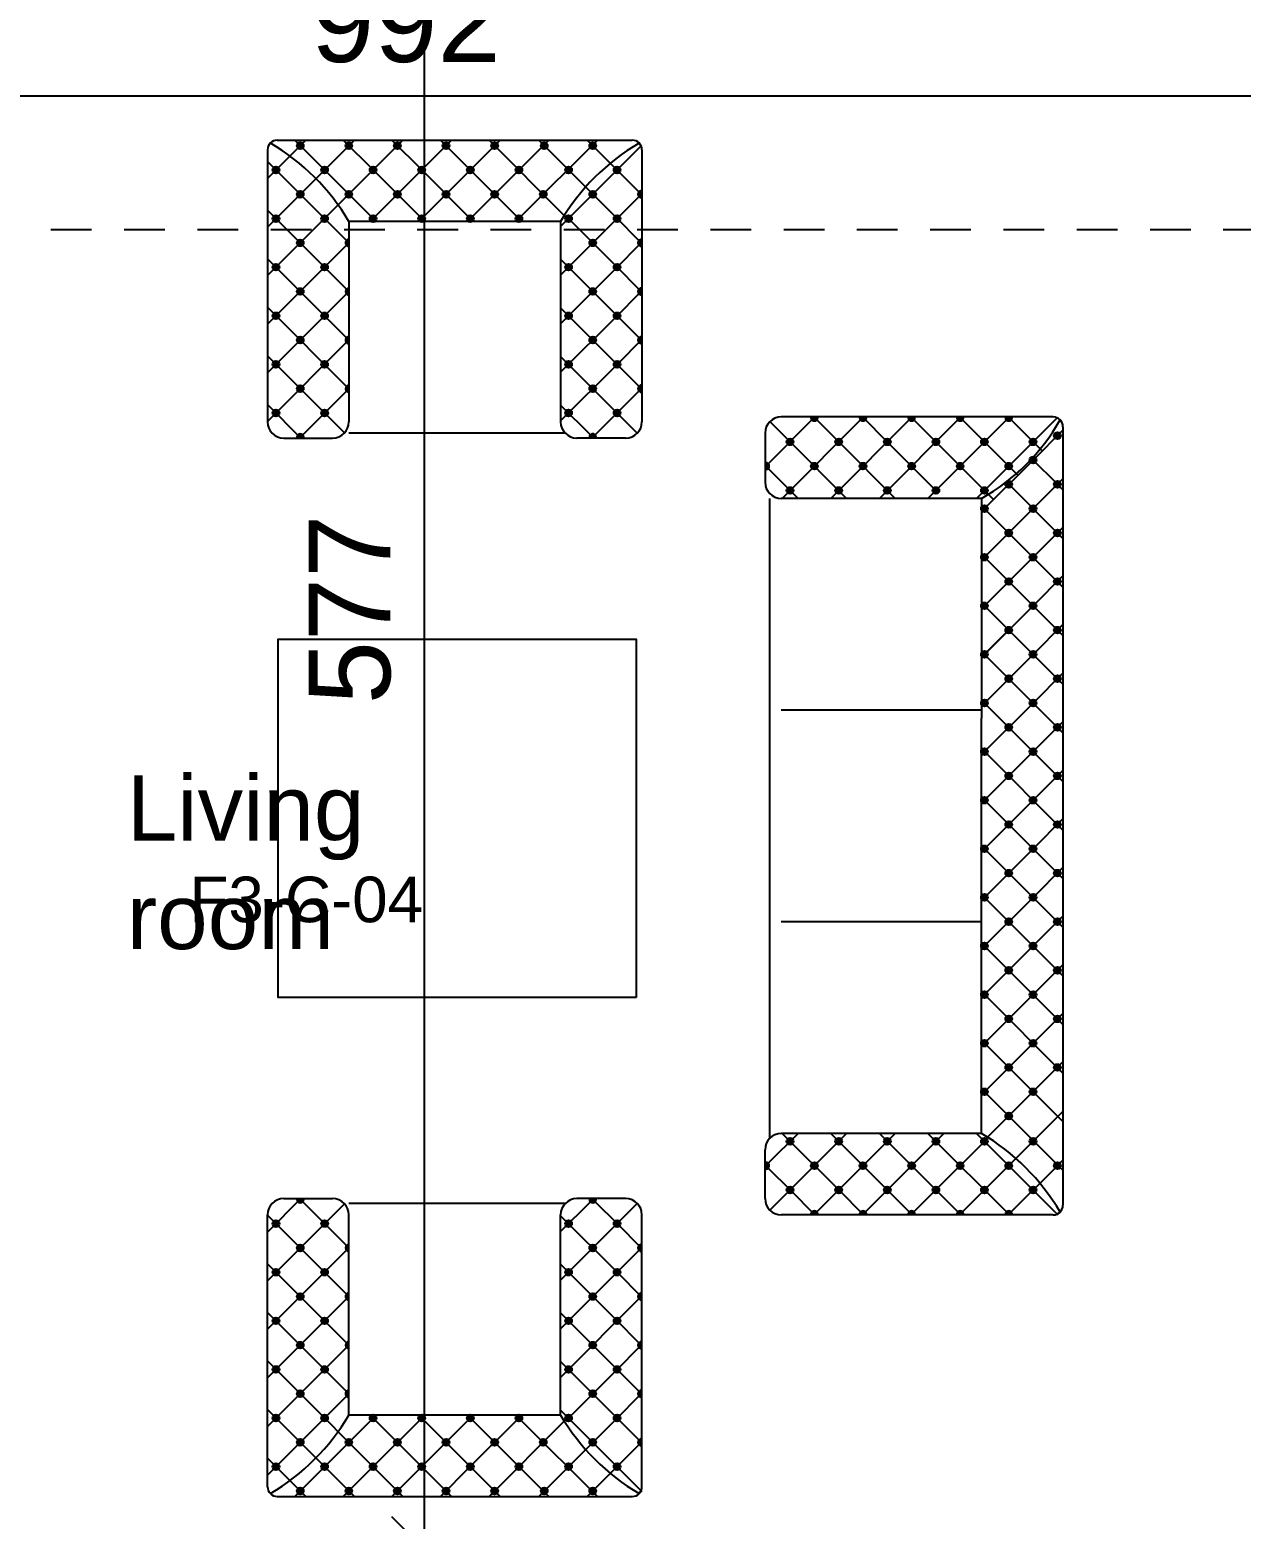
# Model space of a CAD drawing. Extents: x -1.7 to 46.3, y -159.8 to -77.2.
# Drawn here: x 4.298 to 8.018, y -132.829 to -128.256 of the extents above; entities that cross this region are included whole.
import ezdxf

# ---------------------------------------------------------------- set-up
doc = ezdxf.new("R2010")
doc.units = 0
doc.header["$MEASUREMENT"] = 0
doc.header["$PDMODE"] = 35
doc.header["$PDSIZE"] = 0.3
doc.linetypes.add('HIDDEN2', pattern=[0.1875, 0.125, -0.0625])
doc.layers.get('0').update_dxf_attribs({"linetype": 'CONTINUOUS'})
doc.layers.get('DEFPOINTS').update_dxf_attribs({"linetype": 'CONTINUOUS'})
for name, color, linetype in [('a-dim', 3, 'CONTINUOUS'), ('fp', 5, 'CONTINUOUS'), ('fur', 7, 'CONTINUOUS'), ('txt', 250, 'CONTINUOUS')]:
    doc.layers.add(name, color=color, linetype=linetype)
doc.styles.add('A100-STEXT', font='ARIAL.TTF', dxfattribs={"height": 0.25})
doc.dimstyles.new('dim-law', dxfattribs={"dimtxt": 0.25, "dimasz": 0.2, "dimexe": 0.1, "dimexo": 0.3, "dimgap": 0.1, "dimtad": 1, "dimlfac": 100, "dimdsep": 46, "dimtxsty": 'A100-STEXT', "dimblk1": 'OBLIQUE', "dimblk2": 'OBLIQUE', "dimsah": 1, "dimcen": -0.05, "dimdle": 0.1, "dimclrd": 15, "dimclre": 15, "dimclrt": 256, "dimadec": 0, "dimazin": 0, "dimtfac": 0.28, "dimtix": 1, "dimtmove": 2, "dimatfit": 3, "dimldrblk": 'OBLIQUE', "dimfxl": 0, "dimtolj": 1, "dimarcsym": 0})

# ---------------------------------------------------------------- blocks, each defined once
blk = doc.blocks.new('_OBLIQUE')
at = {"color": 0, "linetype": 'ByBlock'}
blk.add_line((-0.5, -0.5), (0.5, 0.5), dxfattribs=at)
blk = doc.blocks.new('*D284')
at = {"layer": 'a-dim', "color": 15, "lineweight": -2}
for p, q in [((5.5092, -127.0507), (5.5092, -133.0207)), ((4.6434, -127.1507), (5.6092, -127.1507)), ((4.6434, -132.9207), (5.6092, -132.9207))]:
    blk.add_line(p, q, dxfattribs=at)
at = {"layer": 'DEFPOINTS', "color": 0}
for p in [(4.3434, -127.1507), (4.3434, -132.9207), (5.5092, -132.9207)]:
    blk.add_point(p, dxfattribs=at)
at = {"layer": 'a-dim', "color": 15, "lineweight": -2, "xscale": 0.2, "yscale": 0.2, "zscale": 0.2}
for p, rotation in [((5.5092, -127.1507), 90), ((5.5092, -132.9207), 270)]:
    blk.add_blockref('_OBLIQUE', p, dxfattribs=dict(at, rotation=rotation))
at = {"layer": 'a-dim', "insert": (5.282, -130.0357), "char_height": 0.25, "attachment_point": 5, "rotation": 90, "style": 'A100-STEXT'}
blk.add_mtext('\\A1;577', dxfattribs=at)
blk = doc.blocks.new('*D285')
at = {"layer": 'a-dim', "color": 15, "lineweight": -2}
for p, q in [((0.4934, -127.4507), (0.4934, -128.5594)), ((10.4134, -127.4507), (10.4134, -128.5594)), ((10.5134, -128.4594), (0.3934, -128.4594))]:
    blk.add_line(p, q, dxfattribs=at)
at = {"layer": 'DEFPOINTS', "color": 0}
for p in [(0.4934, -127.1507), (10.4134, -127.1507), (0.4934, -128.4594)]:
    blk.add_point(p, dxfattribs=at)
at = {"layer": 'a-dim', "color": 15, "lineweight": -2, "xscale": 0.2, "yscale": 0.2, "zscale": 0.2}
for p, rotation in [((0.4934, -128.4594), 180.0000000034649), ((10.4134, -128.4594), 3.464908360228947e-09)]:
    blk.add_blockref('_OBLIQUE', p, dxfattribs=dict(at, rotation=rotation))
at = {"layer": 'a-dim', "insert": (5.4534, -128.2317), "char_height": 0.25, "attachment_point": 5, "rotation": 0, "style": 'A100-STEXT'}
blk.add_mtext('\\A1;992', dxfattribs=at)

msp = doc.modelspace()

# ---------------------------------------------------------------- hatches: boundary and pattern name
at = {"layer": 'fur'}
for points in [[(5.13936, -128.6118, 1), (5.11832, -128.6118, 1)], [(5.28858, -128.6118, 1), (5.26754, -128.6118, 1)], [(5.43779, -128.6118, 1), (5.41676, -128.6118, 1)], [(5.58701, -128.6118, 1), (5.56598, -128.6118, 1)], [(5.73623, -128.6118, 1), (5.71519, -128.6118, 1)], [(5.88858, -128.6118, 1), (5.86754, -128.6118, 1)], [(6.03779, -128.6118, 1), (6.01676, -128.6118, 1)], [(5.06475, -128.68641, 1), (5.04371, -128.68641, 1)], [(5.21397, -128.68641, 1), (5.19293, -128.68641, 1)], [(5.36318, -128.68641, 1), (5.34215, -128.68641, 1)], [(5.5124, -128.68641, 1), (5.49137, -128.68641, 1)], [(5.66162, -128.68641, 1), (5.64058, -128.68641, 1)], [(5.81084, -128.68641, 1), (5.7898, -128.68641, 1)], [(5.96318, -128.68641, 1), (5.94215, -128.68641, 1)], [(6.1124, -128.68641, 1), (6.09137, -128.68641, 1)], [(5.13936, -128.76102, 1), (5.11832, -128.76102, 1)], [(5.28858, -128.76102, 1), (5.26754, -128.76102, 1)], [(5.28858, -128.76102, 1), (5.26754, -128.76102, 1)], [(5.43779, -128.76102, 1), (5.41676, -128.76102, 1)], [(5.58701, -128.76102, 1), (5.56598, -128.76102, 1)], [(5.58701, -128.76102, 1), (5.56598, -128.76102, 1)], [(5.73623, -128.76102, 1), (5.71519, -128.76102, 1)], [(5.88545, -128.76102, 1), (5.86441, -128.76102, 1)], [(6.03779, -128.76102, 1), (6.01676, -128.76102, 1)], [(5.06475, -128.83563, 1), (5.04371, -128.83563, 1)], [(5.21397, -128.83563, 1), (5.19293, -128.83563, 1)], [(5.36318, -128.83563, 1), (5.34215, -128.83563, 1)], [(5.36318, -128.83563, 1), (5.34215, -128.83563, 1)], [(5.36318, -128.83563, 1), (5.34215, -128.83563, 1)], [(5.5124, -128.83563, 1), (5.49137, -128.83563, 1)], [(5.66162, -128.83563, 1), (5.64058, -128.83563, 1)], [(5.66162, -128.83563, 1), (5.64058, -128.83563, 1)], [(5.66162, -128.83563, 1), (5.64058, -128.83563, 1)], [(5.81084, -128.83563, 1), (5.7898, -128.83563, 1)], [(5.96318, -128.83563, 1), (5.94215, -128.83563, 1)], [(5.96318, -128.83563, 1), (5.94215, -128.83563, 1)], [(5.96318, -128.83563, 1), (5.94215, -128.83563, 1)], [(6.1124, -128.83563, 1), (6.09137, -128.83563, 1)], [(6.1124, -128.83563, 1), (6.09137, -128.83563, 1)], [(6.1124, -128.83563, 1), (6.09137, -128.83563, 1)], [(5.13936, -128.91024, 1), (5.11832, -128.91024, 1)], [(5.27828, -128.89972, 1.0216584), (5.27828, -128.92075)], [(6.03779, -128.91024, 1), (6.01676, -128.91024, 1)], [(6.03779, -128.91024, 1), (6.01676, -128.91024, 1)], [(5.06475, -128.98485, 1), (5.04371, -128.98485, 1)], [(5.21397, -128.98485, 1), (5.19293, -128.98485, 1)], [(5.96318, -128.98485, 1), (5.94215, -128.98485, 1)], [(5.96318, -128.98485, 1), (5.94215, -128.98485, 1)], [(6.1124, -128.98485, 1), (6.09137, -128.98485, 1)], [(5.13936, -129.05946, 1), (5.11832, -129.05946, 1)], [(5.27828, -129.04916, 1), (5.27828, -129.0702)], [(6.03779, -129.05946, 1), (6.01676, -129.05946, 1)], [(5.06475, -129.13407, 1), (5.04371, -129.13407, 1)], [(5.21397, -129.13407, 1), (5.19293, -129.13407, 1)], [(5.96318, -129.13407, 1), (5.94215, -129.13407, 1)], [(6.1124, -129.13407, 1), (6.09137, -129.13407, 1)], [(5.13936, -129.20867, 1), (5.11832, -129.20867, 1)], [(5.27828, -129.19816, 1.0216584), (5.27828, -129.21919)], [(6.03779, -129.20867, 1), (6.01676, -129.20867, 1)], [(5.06475, -129.28328, 1), (5.04371, -129.28328, 1)], [(5.21397, -129.28328, 1), (5.19293, -129.28328, 1)], [(5.96318, -129.28328, 1), (5.94215, -129.28328, 1)], [(6.1124, -129.28328, 1), (6.09137, -129.28328, 1)], [(5.13936, -129.35789, 1), (5.11832, -129.35789, 1)], [(5.27828, -129.3476, 1), (5.27828, -129.36864)], [(6.03779, -129.35789, 1), (6.01676, -129.35789, 1)], [(5.06475, -129.4325, 1), (5.04371, -129.4325, 1)], [(5.21419, -129.43273, 1), (5.19315, -129.43273, 1)], [(5.96318, -129.4325, 1), (5.94215, -129.4325, 1)], [(5.96318, -129.4325, 1), (5.94215, -129.4325, 1)], [(5.96318, -129.4325, 1), (5.94215, -129.4325, 1)], [(6.1124, -129.4325, 1), (6.09137, -129.4325, 1)], [(6.1124, -129.4325, 1), (6.09137, -129.4325, 1)], [(6.1124, -129.4325, 1), (6.09137, -129.4325, 1)], [(5.13937, -129.50942, 1.2226371), (5.11875, -129.50942)], [(6.6436, -129.52118, 1), (6.62257, -129.52118, 1)], [(6.6436, -129.52118, 1), (6.62257, -129.52118, 1)], [(6.6436, -129.52118, 1), (6.62257, -129.52118, 1)], [(6.79282, -129.52118, 1), (6.77178, -129.52118, 1)], [(6.94204, -129.52118, 1), (6.921, -129.52118, 1)], [(7.09126, -129.52118, 1), (7.07022, -129.52118, 1)], [(7.24048, -129.52118, 1), (7.21944, -129.52118, 1)], [(7.24048, -129.52118, 1), (7.21944, -129.52118, 1)], [(7.24048, -129.52118, 1), (7.21944, -129.52118, 1)], [(7.3897, -129.52118, 1), (7.36866, -129.52118, 1)], [(7.46431, -129.50237, 1), (7.44327, -129.50237, 1)], [(6.71821, -129.59579, 1), (6.69717, -129.59579, 1)], [(6.86743, -129.59579, 1), (6.84639, -129.59579, 1)], [(7.01665, -129.59579, 1), (6.99561, -129.59579, 1)], [(7.16587, -129.59579, 1), (7.14483, -129.59579, 1)], [(7.16587, -129.59579, 1), (7.14483, -129.59579, 1)], [(7.31509, -129.59579, 1), (7.29405, -129.59579, 1)], [(7.3897, -129.57697, 1), (7.36866, -129.57697, 1)], [(7.31509, -129.65158, 1), (7.29405, -129.65158, 1)], [(7.46431, -129.65158, 1), (7.44327, -129.65158, 1)], [(6.6436, -129.6704, 1), (6.62257, -129.6704, 1)], [(6.6436, -129.6704, 1), (6.62257, -129.6704, 1)], [(6.6436, -129.6704, 1), (6.62257, -129.6704, 1)], [(6.79282, -129.6704, 1), (6.77178, -129.6704, 1)], [(6.94204, -129.6704, 1), (6.921, -129.6704, 1)], [(7.09126, -129.6704, 1), (7.07022, -129.6704, 1)], [(7.09126, -129.6704, 1), (7.07022, -129.6704, 1)], [(7.24048, -129.6704, 1), (7.21944, -129.6704, 1)], [(7.24048, -129.6704, 1), (7.21944, -129.6704, 1)], [(7.24048, -129.6704, 1), (7.21944, -129.6704, 1)], [(7.24048, -129.72619, 1), (7.21944, -129.72619, 1)], [(7.3897, -129.72619, 1), (7.36866, -129.72619, 1)], [(7.31509, -129.8008, 1), (7.29405, -129.8008, 1)], [(7.46431, -129.8008, 1), (7.44327, -129.8008, 1)], [(7.3897, -129.87541, 1), (7.36866, -129.87541, 1)], [(7.31509, -129.95002, 1), (7.29405, -129.95002, 1)], [(7.46431, -129.95002, 1), (7.44327, -129.95002, 1)], [(7.24048, -130.02463, 1), (7.21944, -130.02463, 1)], [(7.24048, -130.02463, 1), (7.21944, -130.02463, 1)], [(7.3897, -130.02463, 1), (7.36866, -130.02463, 1)], [(7.3897, -130.02463, 1), (7.36866, -130.02463, 1)], [(7.31509, -130.09924, 1), (7.29405, -130.09924, 1)], [(7.31509, -130.09924, 1), (7.29405, -130.09924, 1)], [(7.46431, -130.09924, 1), (7.44327, -130.09924, 1)], [(7.24048, -130.17385, 1), (7.21944, -130.17385, 1)], [(7.24048, -130.17385, 1), (7.21944, -130.17385, 1)], [(7.3897, -130.17385, 1), (7.36866, -130.17385, 1)], [(7.31509, -130.24846, 1), (7.29405, -130.24846, 1)], [(7.46431, -130.24846, 1), (7.44327, -130.24846, 1)], [(7.24048, -130.32307, 1), (7.21944, -130.32307, 1)], [(7.3897, -130.32307, 1), (7.36866, -130.32307, 1)], [(7.31509, -130.39768, 1), (7.29405, -130.39768, 1)], [(7.46431, -130.39768, 1), (7.44327, -130.39768, 1)], [(7.24048, -130.47229, 1), (7.21944, -130.47229, 1)], [(7.3897, -130.47229, 1), (7.36866, -130.47229, 1)], [(7.31509, -130.5469, 1), (7.29405, -130.5469, 1)], [(7.46431, -130.5469, 1), (7.44327, -130.5469, 1)], [(7.46431, -130.5469, 1), (7.44327, -130.5469, 1)], [(7.24048, -130.62151, 1), (7.21944, -130.62151, 1)], [(7.24048, -130.62151, 1), (7.21944, -130.62151, 1)], [(7.24048, -130.62151, 1), (7.21944, -130.62151, 1)], [(7.3897, -130.62151, 1), (7.36866, -130.62151, 1)], [(7.3897, -130.62151, 1), (7.36866, -130.62151, 1)], [(7.3897, -130.62151, 1), (7.36866, -130.62151, 1)], [(7.31509, -130.69612, 1), (7.29405, -130.69612, 1)], [(7.31509, -130.69612, 1), (7.29405, -130.69612, 1)], [(7.46431, -130.69612, 1), (7.44327, -130.69612, 1)], [(7.24048, -130.77073, 1), (7.21944, -130.77073, 1)], [(7.24048, -130.77073, 1), (7.21944, -130.77073, 1)], [(7.24048, -130.77073, 1), (7.21944, -130.77073, 1)], [(7.3897, -130.77073, 1), (7.36866, -130.77073, 1)], [(7.31509, -130.84534, 1), (7.29405, -130.84534, 1)], [(7.46431, -130.84534, 1), (7.44327, -130.84534, 1)], [(7.24048, -130.91994, 1), (7.21944, -130.91994, 1)], [(7.3897, -130.91994, 1), (7.36866, -130.91994, 1)], [(7.31509, -130.99455, 1), (7.29405, -130.99455, 1)], [(7.31509, -130.99455, 1), (7.29405, -130.99455, 1)], [(7.46431, -130.99455, 1), (7.44327, -130.99455, 1)], [(7.24048, -131.06916, 1), (7.21944, -131.06916, 1)], [(7.24048, -131.06916, 1), (7.21944, -131.06916, 1)], [(7.24048, -131.06916, 1), (7.21944, -131.06916, 1)], [(7.3897, -131.06916, 1), (7.36866, -131.06916, 1)], [(7.31509, -131.14377, 1), (7.29405, -131.14377, 1)], [(7.46431, -131.14377, 1), (7.44327, -131.14377, 1)], [(7.24048, -131.21838, 1), (7.21944, -131.21838, 1)], [(7.3897, -131.21838, 1), (7.36866, -131.21838, 1)], [(7.31509, -131.29299, 1), (7.29405, -131.29299, 1)], [(7.31509, -131.29299, 1), (7.29405, -131.29299, 1)], [(7.46431, -131.29299, 1), (7.44327, -131.29299, 1)], [(7.24048, -131.3676, 1), (7.21944, -131.3676, 1)], [(7.24048, -131.3676, 1), (7.21944, -131.3676, 1)], [(7.24048, -131.3676, 1), (7.21944, -131.3676, 1)], [(7.3897, -131.3676, 1), (7.36866, -131.3676, 1)], [(7.31509, -131.44221, 1), (7.29405, -131.44221, 1)], [(7.46431, -131.44221, 1), (7.44327, -131.44221, 1)], [(7.24048, -131.51682, 1), (7.21944, -131.51682, 1)], [(7.3897, -131.51682, 1), (7.36866, -131.51682, 1)], [(7.31509, -131.59143, 1), (7.29405, -131.59143, 1)], [(6.6436, -131.66916, 1), (6.62257, -131.66916, 1)], [(6.6436, -131.66916, 1), (6.62257, -131.66916, 1)], [(6.6436, -131.66916, 1), (6.62257, -131.66916, 1)], [(6.79282, -131.66916, 1), (6.77178, -131.66916, 1)], [(6.94204, -131.66916, 1), (6.921, -131.66916, 1)], [(7.09126, -131.66916, 1), (7.07022, -131.66916, 1)], [(7.09126, -131.66916, 1), (7.07022, -131.66916, 1)], [(7.24048, -131.66916, 1), (7.21944, -131.66916, 1)], [(7.24048, -131.66916, 1), (7.21944, -131.66916, 1)], [(7.24048, -131.66916, 1), (7.21944, -131.66916, 1)], [(7.3897, -131.66916, 1), (7.36866, -131.66916, 1)], [(6.71821, -131.74377, 1), (6.69717, -131.74377, 1)], [(6.86743, -131.74377, 1), (6.84639, -131.74377, 1)], [(7.01665, -131.74377, 1), (6.99561, -131.74377, 1)], [(7.16587, -131.74377, 1), (7.14483, -131.74377, 1)], [(7.16587, -131.74377, 1), (7.14483, -131.74377, 1)], [(7.31509, -131.74377, 1), (7.29405, -131.74377, 1)], [(7.46431, -131.74377, 1), (7.44327, -131.74377, 1)], [(5.13937, -131.84478), (5.11875, -131.84478, 1.2226371)], [(6.6436, -131.81838, 1), (6.62257, -131.81838, 1)], [(6.6436, -131.81838, 1), (6.62257, -131.81838, 1)], [(6.6436, -131.81838, 1), (6.62257, -131.81838, 1)], [(6.79282, -131.81838, 1), (6.77178, -131.81838, 1)], [(6.94204, -131.81838, 1), (6.921, -131.81838, 1)], [(7.09126, -131.81838, 1), (7.07022, -131.81838, 1)], [(7.24048, -131.81838, 1), (7.21944, -131.81838, 1)], [(7.24048, -131.81838, 1), (7.21944, -131.81838, 1)], [(7.24048, -131.81838, 1), (7.21944, -131.81838, 1)], [(7.3897, -131.81838, 1), (7.36866, -131.81838, 1)], [(5.04371, -131.9217, 1), (5.06475, -131.9217, 1)], [(5.19315, -131.92148, 1), (5.21419, -131.92148, 1)], [(5.94215, -131.9217, 1), (5.96318, -131.9217, 1)], [(5.94215, -131.9217, 1), (5.96318, -131.9217, 1)], [(5.94215, -131.9217, 1), (5.96318, -131.9217, 1)], [(6.09137, -131.9217, 1), (6.1124, -131.9217, 1)], [(6.09137, -131.9217, 1), (6.1124, -131.9217, 1)], [(6.09137, -131.9217, 1), (6.1124, -131.9217, 1)], [(5.27828, -132.0066), (5.27828, -131.98557, 1)], [(5.11832, -131.99631, 1), (5.13936, -131.99631, 1)], [(6.01676, -131.99631, 1), (6.03779, -131.99631, 1)], [(5.04371, -132.07092, 1), (5.06475, -132.07092, 1)], [(5.19293, -132.07092, 1), (5.21397, -132.07092, 1)], [(5.94215, -132.07092, 1), (5.96318, -132.07092, 1)], [(6.09137, -132.07092, 1), (6.1124, -132.07092, 1)], [(5.11832, -132.14553, 1), (5.13936, -132.14553, 1)], [(5.27828, -132.13501, 1.0216584), (5.27828, -132.15605)], [(6.01676, -132.14553, 1), (6.03779, -132.14553, 1)], [(5.04371, -132.22014, 1), (5.06475, -132.22014, 1)], [(5.19293, -132.22014, 1), (5.21397, -132.22014, 1)], [(5.94215, -132.22014, 1), (5.96318, -132.22014, 1)], [(6.09137, -132.22014, 1), (6.1124, -132.22014, 1)], [(5.11832, -132.29475, 1), (5.13936, -132.29475, 1)], [(5.27828, -132.30504), (5.27828, -132.284, 1)], [(6.01676, -132.29475, 1), (6.03779, -132.29475, 1)], [(5.04371, -132.36936, 1), (5.06475, -132.36936, 1)], [(5.19293, -132.36936, 1), (5.21397, -132.36936, 1)], [(5.94215, -132.36936, 1), (5.96318, -132.36936, 1)], [(5.94215, -132.36936, 1), (5.96318, -132.36936, 1)], [(6.09137, -132.36936, 1), (6.1124, -132.36936, 1)], [(5.11832, -132.44397, 1), (5.13936, -132.44397, 1)], [(5.27828, -132.43345, 1.0216584), (5.27828, -132.45448)], [(6.01676, -132.44397, 1), (6.03779, -132.44397, 1)], [(6.01676, -132.44397, 1), (6.03779, -132.44397, 1)], [(5.04371, -132.51858, 1), (5.06475, -132.51858, 1)], [(5.19293, -132.51858, 1), (5.21397, -132.51858, 1)], [(5.34215, -132.51858, 1), (5.36318, -132.51858, 1)], [(5.34215, -132.51858, 1), (5.36318, -132.51858, 1)], [(5.34215, -132.51858, 1), (5.36318, -132.51858, 1)], [(5.49137, -132.51858, 1), (5.5124, -132.51858, 1)], [(5.64058, -132.51858, 1), (5.66162, -132.51858, 1)], [(5.64058, -132.51858, 1), (5.66162, -132.51858, 1)], [(5.64058, -132.51858, 1), (5.66162, -132.51858, 1)], [(5.7898, -132.51858, 1), (5.81084, -132.51858, 1)], [(5.94215, -132.51858, 1), (5.96318, -132.51858, 1)], [(5.94215, -132.51858, 1), (5.96318, -132.51858, 1)], [(5.94215, -132.51858, 1), (5.96318, -132.51858, 1)], [(6.09137, -132.51858, 1), (6.1124, -132.51858, 1)], [(6.09137, -132.51858, 1), (6.1124, -132.51858, 1)], [(6.09137, -132.51858, 1), (6.1124, -132.51858, 1)], [(5.11832, -132.59319, 1), (5.13936, -132.59319, 1)], [(5.26754, -132.59319, 1), (5.28858, -132.59319, 1)], [(5.26754, -132.59319, 1), (5.28858, -132.59319, 1)], [(5.41676, -132.59319, 1), (5.43779, -132.59319, 1)], [(5.56598, -132.59319, 1), (5.58701, -132.59319, 1)], [(5.56598, -132.59319, 1), (5.58701, -132.59319, 1)], [(5.71519, -132.59319, 1), (5.73623, -132.59319, 1)], [(5.86441, -132.59319, 1), (5.88545, -132.59319, 1)], [(6.01676, -132.59319, 1), (6.03779, -132.59319, 1)], [(5.04371, -132.6678, 1), (5.06475, -132.6678, 1)], [(5.19293, -132.6678, 1), (5.21397, -132.6678, 1)], [(5.34215, -132.6678, 1), (5.36318, -132.6678, 1)], [(5.49137, -132.6678, 1), (5.5124, -132.6678, 1)], [(5.64058, -132.6678, 1), (5.66162, -132.6678, 1)], [(5.7898, -132.6678, 1), (5.81084, -132.6678, 1)], [(5.94215, -132.6678, 1), (5.96318, -132.6678, 1)], [(6.09137, -132.6678, 1), (6.1124, -132.6678, 1)], [(5.11832, -132.7424, 1), (5.13936, -132.7424, 1)], [(5.26754, -132.7424, 1), (5.28858, -132.7424, 1)], [(5.41676, -132.7424, 1), (5.43779, -132.7424, 1)], [(5.56598, -132.7424, 1), (5.58701, -132.7424, 1)], [(5.71519, -132.7424, 1), (5.73623, -132.7424, 1)], [(5.86754, -132.7424, 1), (5.88858, -132.7424, 1)], [(6.01676, -132.7424, 1), (6.03779, -132.7424, 1)]]:
    msp.add_hatch(color=254, dxfattribs=at).paths.add_polyline_path(points)
h = msp.add_hatch(color=254, dxfattribs=at)
edge = h.paths.add_edge_path()
edge.add_ellipse((6.17649, -128.76102), major_axis=(-0.00744, -0.00744), ratio=1, start_angle=-144.78437, end_angle=54.78437, ccw=False)
edge.add_line((6.17828, -128.75065), (6.17828, -128.77138))
h = msp.add_hatch(color=254, dxfattribs=at)
edge = h.paths.add_edge_path()
edge.add_line((6.17828, -128.89987), (6.17828, -128.9206))
edge.add_ellipse((6.17649, -128.91024), major_axis=(-0.00744, 0.00744), ratio=1, start_angle=-54.78437, end_angle=144.78437, ccw=False)
h = msp.add_hatch(color=254, dxfattribs=at)
edge = h.paths.add_edge_path()
edge.add_line((6.17828, -129.04909), (6.17828, -129.06982))
edge.add_ellipse((6.17649, -129.05946), major_axis=(-0.00744, 0.00744), ratio=1, start_angle=-54.78437, end_angle=144.78437, ccw=False)
h = msp.add_hatch(color=254, dxfattribs=at)
edge = h.paths.add_edge_path()
edge.add_ellipse((6.17649, -129.20867), major_axis=(-0.00744, -0.00744), ratio=1, start_angle=-144.78437, end_angle=54.78437, ccw=False)
edge.add_line((6.17828, -129.19831), (6.17828, -129.21904))
h = msp.add_hatch(color=254, dxfattribs=at)
edge = h.paths.add_edge_path()
edge.add_ellipse((6.17649, -129.35789), major_axis=(-0.00744, -0.00744), ratio=1, start_angle=-144.78437, end_angle=54.78437, ccw=False)
edge.add_line((6.17828, -129.34753), (6.17828, -129.36826))
h = msp.add_hatch(color=254, dxfattribs=at)
edge = h.paths.add_edge_path()
edge.add_ellipse((6.70769, -129.44657), major_axis=(0.00744, 0.00744), ratio=1, start_angle=125.21563, end_angle=324.78437)
edge.add_line((6.71806, -129.44478), (6.69733, -129.44478))
h = msp.add_hatch(color=254, dxfattribs=at)
edge = h.paths.add_edge_path()
edge.add_ellipse((6.85691, -129.44657), major_axis=(0.00744, 0.00744), ratio=1, start_angle=125.21563, end_angle=324.78437)
edge.add_line((6.86728, -129.44478), (6.84655, -129.44478))
h = msp.add_hatch(color=254, dxfattribs=at)
edge = h.paths.add_edge_path()
edge.add_ellipse((7.00613, -129.44657), major_axis=(0.00744, 0.00744), ratio=1, start_angle=125.21563, end_angle=324.78437)
edge.add_line((7.0165, -129.44478), (6.99577, -129.44478))
h = msp.add_hatch(color=254, dxfattribs=at)
edge = h.paths.add_edge_path()
edge.add_ellipse((7.15535, -129.44657), major_axis=(0.00744, 0.00744), ratio=1, start_angle=125.21563, end_angle=324.78437)
edge.add_line((7.16572, -129.44478), (7.14498, -129.44478))
h = msp.add_hatch(color=254, dxfattribs=at)
edge = h.paths.add_edge_path()
edge.add_ellipse((7.30457, -129.44657), major_axis=(0.00744, 0.00744), ratio=1, start_angle=125.21563, end_angle=324.78437)
edge.add_line((7.31493, -129.44478), (7.2942, -129.44478))
h = msp.add_hatch(color=254, dxfattribs=at)
edge = h.paths.add_edge_path()
edge.add_line((6.03754, -129.50942), (6.01701, -129.50942))
edge.add_ellipse((6.02728, -129.50711), major_axis=(-0.00744, -0.00744), ratio=1, start_angle=122.30449, end_angle=327.69551, ccw=False)
h = msp.add_hatch(color=254, dxfattribs=at)
edge = h.paths.add_edge_path()
edge.add_line((6.55616, -129.58552), (6.55616, -129.60605))
edge.add_ellipse((6.55847, -129.59579), major_axis=(0.00744, 0.00744), ratio=1, start_angle=212.30449, end_angle=417.69551)
h = msp.add_hatch(color=254, dxfattribs=at)
edge = h.paths.add_edge_path()
edge.add_ellipse((7.22996, -129.87541), major_axis=(-0.00744, 0.00744), ratio=1, start_angle=-45, end_angle=135, ccw=False)
edge.add_ellipse((7.22996, -129.87541), major_axis=(-0.00744, 0.00744), ratio=1, start_angle=135, end_angle=315, ccw=False)
h = msp.add_hatch(color=254, dxfattribs=at)
edge = h.paths.add_edge_path()
edge.add_line((6.55616, -131.75403), (6.55616, -131.73351))
edge.add_ellipse((6.55847, -131.74377), major_axis=(-0.00744, 0.00744), ratio=1, start_angle=122.30449, end_angle=327.69551, ccw=False)
h = msp.add_hatch(color=254, dxfattribs=at)
edge = h.paths.add_edge_path()
edge.add_line((6.03754, -131.84478), (6.01701, -131.84478))
edge.add_ellipse((6.02728, -131.84709), major_axis=(0.00744, 0.00744), ratio=1, start_angle=122.30449, end_angle=327.69551)
h = msp.add_hatch(color=254, dxfattribs=at)
edge = h.paths.add_edge_path()
edge.add_ellipse((6.70769, -131.89299), major_axis=(-0.00744, 0.00744), ratio=1, start_angle=-144.78437, end_angle=54.78437, ccw=False)
edge.add_line((6.71806, -131.89478), (6.69733, -131.89478))
h = msp.add_hatch(color=254, dxfattribs=at)
edge = h.paths.add_edge_path()
edge.add_ellipse((6.85691, -131.89299), major_axis=(-0.00744, 0.00744), ratio=1, start_angle=-144.78437, end_angle=54.78437, ccw=False)
edge.add_line((6.86728, -131.89478), (6.84655, -131.89478))
h = msp.add_hatch(color=254, dxfattribs=at)
edge = h.paths.add_edge_path()
edge.add_line((7.0165, -131.89478), (6.99577, -131.89478))
edge.add_ellipse((7.00613, -131.89299), major_axis=(-0.00744, 0.00744), ratio=1, start_angle=-144.78437, end_angle=54.78437, ccw=False)
h = msp.add_hatch(color=254, dxfattribs=at)
edge = h.paths.add_edge_path()
edge.add_line((7.16572, -131.89478), (7.14498, -131.89478))
edge.add_ellipse((7.15535, -131.89299), major_axis=(-0.00744, 0.00744), ratio=1, start_angle=-144.78437, end_angle=54.78437, ccw=False)
h = msp.add_hatch(color=254, dxfattribs=at)
edge = h.paths.add_edge_path()
edge.add_ellipse((7.30457, -131.89299), major_axis=(-0.00744, 0.00744), ratio=1, start_angle=-144.78437, end_angle=54.78437, ccw=False)
edge.add_line((7.31493, -131.89478), (7.2942, -131.89478))
h = msp.add_hatch(color=254, dxfattribs=at)
edge = h.paths.add_edge_path()
edge.add_ellipse((6.17649, -131.99631), major_axis=(-0.00744, 0.00744), ratio=1, start_angle=-54.78437, end_angle=144.78437)
edge.add_line((6.17828, -132.00668), (6.17828, -131.98594))
h = msp.add_hatch(color=254, dxfattribs=at)
edge = h.paths.add_edge_path()
edge.add_ellipse((6.17649, -132.14553), major_axis=(-0.00744, 0.00744), ratio=1, start_angle=-54.78437, end_angle=144.78437)
edge.add_line((6.17828, -132.15589), (6.17828, -132.13516))
h = msp.add_hatch(color=254, dxfattribs=at)
edge = h.paths.add_edge_path()
edge.add_line((6.17828, -132.30511), (6.17828, -132.28438))
edge.add_ellipse((6.17649, -132.29475), major_axis=(0.00744, 0.00744), ratio=1, start_angle=35.21563, end_angle=234.78437)
h = msp.add_hatch(color=254, dxfattribs=at)
edge = h.paths.add_edge_path()
edge.add_line((6.17828, -132.45433), (6.17828, -132.4336))
edge.add_ellipse((6.17649, -132.44397), major_axis=(0.00744, 0.00744), ratio=1, start_angle=35.21563, end_angle=234.78437)
h = msp.add_hatch(color=254, dxfattribs=at)
edge = h.paths.add_edge_path()
edge.add_ellipse((6.17649, -132.59319), major_axis=(0.00744, 0.00744), ratio=1, start_angle=35.21563, end_angle=234.78437)
edge.add_line((6.17828, -132.60355), (6.17828, -132.58282))

# ---------------------------------------------------------------- linework, layer by layer
at = {"layer": 'fp', "linetype": 'HIDDEN2'}
msp.add_line((8.31337, -128.87068), (0.49337, -128.87068), dxfattribs=at)
at = {"layer": 'fp'}
msp.add_lwpolyline([(0.47837, -130.05267, 0.4305176), (4.30228, -127.20079, -0.8156191)], format="xyb", dxfattribs=at)
at = {"layer": 'fur', "color": 254}
for p, q in [((5.44429, -128.59478), (5.02828, -129.01079)), ((5.29508, -128.59478), (5.02828, -128.86157)), ((5.14586, -128.59478), (5.02828, -128.71235)), ((5.05828, -128.59478), (6.14828, -128.59478)), ((5.35267, -128.83563), (5.11182, -128.59478)), ((5.26104, -128.59478), (5.35267, -128.68641)), ((5.34351, -128.84478), (5.59351, -128.59478)), ((5.41026, -128.59478), (5.50188, -128.68641)), ((5.50188, -128.83563), (5.74273, -128.59478)), ((5.55947, -128.59478), (5.6511, -128.68641)), ((5.65854, -128.82819), (5.89195, -128.59478)), ((5.70869, -128.59478), (5.93982, -128.82591)), ((5.80776, -128.82819), (6.04117, -128.59478)), ((6.10188, -128.83563), (5.86104, -128.59478)), ((6.01026, -128.59478), (6.02728, -128.6118)), ((5.02828, -128.62478), (5.02828, -129.45942)), ((5.95267, -128.83563), (6.17828, -128.61001)), ((6.17828, -128.76281), (6.02728, -128.6118)), ((6.17828, -128.62478), (6.17828, -129.45942)), ((5.27806, -128.91024), (5.02828, -128.66046)), ((5.50188, -128.83563), (5.35267, -128.68641)), ((5.6511, -128.83563), (5.50188, -128.68641)), ((5.80032, -128.83563), (5.6511, -128.68641)), ((6.17828, -128.75923), (5.92828, -129.00923)), ((5.27828, -129.05968), (5.02828, -128.80968)), ((5.92828, -128.84478), (5.27828, -128.84478)), ((5.27828, -128.84478), (5.27828, -129.45942)), ((5.34523, -128.84307), (5.34351, -128.84478)), ((5.3601, -128.84307), (5.36182, -128.84478)), ((5.50188, -128.83563), (5.49273, -128.84478)), ((5.50188, -128.83563), (5.51104, -128.84478)), ((5.64367, -128.84307), (5.64195, -128.84478)), ((5.65854, -128.84307), (5.66026, -128.84478)), ((5.80032, -128.83563), (5.79117, -128.84478)), ((5.80032, -128.83563), (5.80947, -128.84478)), ((5.95267, -128.83563), (5.92828, -128.86001)), ((5.92828, -128.84478), (5.92828, -129.45942)), ((5.95267, -128.83563), (6.10188, -128.98485)), ((5.95267, -128.83563), (6.10188, -128.98485)), ((5.95267, -128.83563), (5.96182, -128.84478)), ((6.16906, -128.9028), (6.10188, -128.83563)), ((5.27828, -128.91001), (5.02828, -129.16001)), ((6.16906, -128.91767), (6.10188, -128.98485)), ((5.27828, -129.2089), (5.02828, -128.9589)), ((6.17828, -129.21046), (5.92828, -128.96046)), ((5.92828, -129.15845), (6.10188, -128.98485)), ((6.16906, -129.05202), (6.10188, -128.98485)), ((5.27828, -129.05923), (5.02828, -129.30923)), ((6.16906, -129.06689), (6.10188, -129.13407)), ((5.27828, -129.35812), (5.02828, -129.10812)), ((5.92828, -129.10968), (6.17828, -129.35968)), ((5.92828, -129.30767), (6.10188, -129.13407)), ((5.27828, -129.20845), (5.02828, -129.45845)), ((6.17828, -129.20689), (6.10188, -129.28328)), ((5.26466, -129.49372), (5.02828, -129.25734)), ((6.1639, -129.49452), (5.92828, -129.2589)), ((5.92828, -129.45689), (6.10188, -129.28328)), ((5.27828, -129.35812), (5.12698, -129.50942)), ((6.17828, -129.35611), (6.10188, -129.4325)), ((5.13115, -129.50942), (5.02828, -129.40656)), ((5.92828, -129.4081), (6.01985, -129.49966)), ((6.03471, -129.49967), (6.10188, -129.4325)), ((6.70948, -129.44478), (6.55616, -129.5981)), ((6.57107, -129.45916), (6.63308, -129.52118)), ((7.44081, -129.44478), (6.60616, -129.44478)), ((6.8587, -129.44478), (6.6087, -129.69478)), ((6.70591, -129.44478), (6.7823, -129.52118)), ((6.75792, -129.69478), (7.00792, -129.44478)), ((6.85512, -129.44478), (6.93152, -129.52118)), ((6.90714, -129.69478), (7.15714, -129.44478)), ((7.01357, -129.454), (7.08074, -129.52118)), ((7.05636, -129.69478), (7.30636, -129.44478)), ((7.16279, -129.454), (7.22996, -129.52118)), ((7.22996, -129.6704), (7.45299, -129.44736)), ((7.30278, -129.44478), (7.40708, -129.54908)), ((5.07828, -129.50942), (5.22828, -129.50942)), ((5.94293, -129.49478), (5.27828, -129.49478)), ((6.12828, -129.50942), (5.97828, -129.50942)), ((6.05328, -129.50942), (6.05328, -129.50942)), ((6.55616, -129.49478), (6.55616, -129.64478)), ((7.47081, -129.48535), (7.37918, -129.57697)), ((7.47081, -129.47478), (7.47081, -131.86478)), ((6.80669, -129.69478), (6.63308, -129.52118)), ((6.95591, -129.69478), (6.7823, -129.52118)), ((7.0733, -129.66296), (6.93152, -129.52118)), ((7.22996, -129.6704), (7.08074, -129.52118)), ((7.22996, -129.6704), (7.08074, -129.52118)), ((7.22996, -129.52118), (7.33247, -129.62369)), ((6.55616, -129.56978), (6.55616, -129.56978)), ((6.65749, -129.69478), (6.56592, -129.60321)), ((7.22996, -129.72619), (7.37918, -129.57697)), ((7.37512, -129.57291), (7.45379, -129.65158)), ((7.29719, -129.6442), (7.47081, -129.81782)), ((7.47081, -129.63456), (7.37918, -129.72619)), ((7.47081, -129.6686), (7.45379, -129.65158)), ((6.57081, -131.65942), (6.57081, -129.69478)), ((7.22081, -129.69478), (6.60616, -129.69478)), ((7.22996, -129.6704), (7.20558, -129.69478)), ((7.22996, -129.6704), (7.22081, -129.66124)), ((7.22081, -129.69478), (7.22081, -130.36978)), ((7.22996, -129.6704), (7.25786, -129.69829)), ((7.22996, -129.87541), (7.37918, -129.72619)), ((7.2374, -129.73363), (7.47081, -129.96704)), ((7.47081, -129.78378), (7.37918, -129.87541)), ((7.22996, -130.02463), (7.37918, -129.87541)), ((7.22996, -129.87541), (7.37918, -130.02463)), ((7.47081, -129.933), (7.37918, -130.02463)), ((7.22996, -130.02463), (7.37918, -130.17385)), ((7.22996, -130.17385), (7.37918, -130.02463)), ((7.22996, -130.02463), (7.47081, -130.26548)), ((7.2374, -130.16641), (7.37918, -130.02463)), ((7.47081, -130.11626), (7.37918, -130.02463)), ((7.47081, -130.08222), (7.37918, -130.17385)), ((7.22252, -130.16641), (7.22081, -130.1647)), ((7.22252, -130.18129), (7.22081, -130.183)), ((7.22996, -130.32307), (7.37918, -130.17385)), ((7.2374, -130.18129), (7.47081, -130.4147)), ((7.47081, -130.23144), (7.37918, -130.32307)), ((7.22996, -130.32307), (7.22081, -130.31392)), ((7.22996, -130.32307), (7.22081, -130.33222)), ((7.22996, -130.32307), (7.47081, -130.56392)), ((7.22996, -130.47229), (7.37918, -130.32307)), ((7.22081, -130.34478), (6.60616, -130.34478)), ((7.22081, -131.64478), (7.22081, -130.36978)), ((7.47081, -130.38066), (7.37918, -130.47229)), ((7.22996, -130.47229), (7.22081, -130.46314)), ((7.22996, -130.47229), (7.22081, -130.48144)), ((7.22996, -130.47229), (7.47081, -130.71314)), ((7.22996, -130.62151), (7.37918, -130.47229)), ((7.47081, -130.52988), (7.37918, -130.62151)), ((7.47081, -130.52988), (7.45379, -130.5469)), ((7.22996, -130.77073), (7.37918, -130.62151)), ((7.22996, -130.62151), (7.47081, -130.86235)), ((7.47081, -130.6791), (7.37918, -130.77073)), ((7.22252, -130.76329), (7.22081, -130.76157)), ((7.22252, -130.77816), (7.22081, -130.77988)), ((7.22996, -130.91994), (7.37918, -130.77073)), ((7.2374, -130.77816), (7.47081, -131.01157)), ((7.47081, -130.82832), (7.37918, -130.91994)), ((7.22996, -130.91994), (7.22081, -130.91079)), ((7.47081, -131.16079), (7.22081, -130.91079)), ((7.22996, -130.91994), (7.22081, -130.9291)), ((7.22996, -131.06916), (7.37918, -130.91994)), ((7.47081, -130.97753), (7.37918, -131.06916)), ((7.22081, -130.99478), (6.60616, -130.99478)), ((7.22252, -131.06173), (7.22081, -131.06001)), ((7.22081, -131.06001), (7.47081, -131.31001)), ((7.22996, -131.21838), (7.37918, -131.06916)), ((7.22252, -131.0766), (7.22081, -131.07832)), ((7.47081, -131.12675), (7.37918, -131.21838)), ((7.22996, -131.21838), (7.22081, -131.20923)), ((7.22996, -131.21838), (7.22081, -131.22753)), ((7.22996, -131.3676), (7.37918, -131.21838)), ((7.22996, -131.21838), (7.47081, -131.45923)), ((7.47081, -131.27597), (7.37918, -131.3676)), ((7.22252, -131.36016), (7.22081, -131.35845)), ((7.22252, -131.37504), (7.22081, -131.37675)), ((7.22996, -131.51682), (7.37918, -131.3676)), ((7.2374, -131.37504), (7.47081, -131.60845)), ((7.47081, -131.42519), (7.23968, -131.65632)), ((7.22996, -131.51682), (7.22081, -131.50767)), ((7.22996, -131.51682), (7.22081, -131.52597)), ((7.2374, -131.52426), (7.47081, -131.75767)), ((7.22996, -131.81838), (7.47081, -131.57753)), ((6.65749, -131.64478), (6.56592, -131.73635)), ((6.57107, -131.8804), (6.80669, -131.64478)), ((7.22081, -131.64478), (6.60616, -131.64478)), ((6.6087, -131.64478), (6.7823, -131.81838)), ((6.95591, -131.64478), (6.70591, -131.89478)), ((6.75792, -131.64478), (6.93152, -131.81838)), ((6.85512, -131.89478), (7.10512, -131.64478)), ((6.90714, -131.64478), (7.08074, -131.81838)), ((7.30636, -131.89478), (7.05636, -131.64478)), ((7.22996, -131.66916), (7.20558, -131.64478)), ((6.55616, -131.84478), (6.55616, -131.69478)), ((7.22996, -131.66916), (7.08074, -131.81838)), ((7.22996, -131.66916), (7.08074, -131.81838)), ((7.22996, -131.66916), (7.22081, -131.67832)), ((7.22996, -131.66916), (7.45558, -131.89478)), ((6.56591, -131.75121), (6.63308, -131.81838)), ((7.30278, -131.89478), (7.45379, -131.74377)), ((7.47081, -131.72675), (7.45379, -131.74377)), ((6.55616, -131.76978), (6.55616, -131.76978)), ((5.13115, -131.84478), (5.02828, -131.94765)), ((5.07828, -131.84478), (5.22828, -131.84478)), ((5.27828, -131.99608), (5.12698, -131.84478)), ((6.12828, -131.84478), (5.97828, -131.84478)), ((6.05328, -131.84478), (6.05328, -131.84478)), ((6.70948, -131.89478), (6.63308, -131.81838)), ((6.8587, -131.89478), (6.7823, -131.81838)), ((6.99869, -131.88555), (6.93152, -131.81838)), ((7.01357, -131.88555), (7.08074, -131.81838)), ((7.14791, -131.88555), (7.08074, -131.81838)), ((7.16279, -131.88555), (7.22996, -131.81838)), ((5.26466, -131.86048), (5.02828, -132.09687)), ((5.94293, -131.85942), (5.27828, -131.85942)), ((5.92828, -131.9461), (6.01985, -131.85454)), ((6.1639, -131.85969), (5.92828, -132.0953)), ((6.03471, -131.85453), (6.10188, -131.9217)), ((5.02828, -132.72942), (5.02828, -131.89478)), ((5.27828, -132.14575), (5.02828, -131.89575)), ((5.27828, -132.50942), (5.27828, -131.89478)), ((5.92828, -132.50942), (5.92828, -131.89478)), ((5.92828, -131.89732), (6.10188, -132.07092)), ((6.17828, -131.9981), (6.10188, -131.9217)), ((6.17828, -132.72942), (6.17828, -131.89478)), ((7.44081, -131.89478), (6.60616, -131.89478)), ((5.27828, -131.99608), (5.02828, -132.24608)), ((5.92828, -132.24452), (6.17828, -131.99452)), ((5.27828, -132.29497), (5.02828, -132.04497)), ((5.92828, -132.04654), (6.10188, -132.22014)), ((6.17828, -132.14732), (6.10188, -132.07092)), ((5.27828, -132.1453), (5.02828, -132.3953)), ((6.17828, -132.14374), (5.92828, -132.39374)), ((5.27828, -132.44419), (5.02828, -132.19419)), ((5.92828, -132.19575), (6.10188, -132.36936)), ((6.16906, -132.28731), (6.10188, -132.22014)), ((5.27828, -132.29452), (5.02828, -132.54452)), ((6.16906, -132.30219), (6.10188, -132.36936)), ((5.44429, -132.75942), (5.02828, -132.34341)), ((6.17828, -132.59497), (5.92828, -132.34497)), ((5.95267, -132.51858), (6.10188, -132.36936)), ((5.95267, -132.51858), (6.10188, -132.36936)), ((6.16906, -132.43653), (6.10188, -132.36936)), ((5.27806, -132.44397), (5.02828, -132.69374)), ((6.16906, -132.4514), (6.10188, -132.51858)), ((5.29508, -132.75942), (5.02828, -132.49263)), ((5.35267, -132.51858), (5.11182, -132.75942)), ((5.92828, -132.50942), (5.27828, -132.50942)), ((5.34523, -132.51114), (5.34351, -132.50942)), ((5.34351, -132.50942), (5.59351, -132.75942)), ((5.50188, -132.51858), (5.35267, -132.6678)), ((5.3601, -132.51114), (5.36182, -132.50942)), ((5.50188, -132.51858), (5.49273, -132.50942)), ((5.50188, -132.51858), (5.51104, -132.50942)), ((5.6511, -132.51858), (5.50188, -132.6678)), ((5.50188, -132.51858), (5.74273, -132.75942)), ((5.64367, -132.51114), (5.64195, -132.50942)), ((5.80032, -132.51858), (5.6511, -132.6678)), ((5.65854, -132.51114), (5.66026, -132.50942)), ((5.65854, -132.52601), (5.89195, -132.75942)), ((5.70869, -132.75942), (5.93982, -132.5283)), ((5.80032, -132.51858), (5.79117, -132.50942)), ((5.80032, -132.51858), (5.80947, -132.50942)), ((5.80776, -132.52601), (6.04117, -132.75942)), ((6.10188, -132.51858), (5.86104, -132.75942)), ((5.95267, -132.51858), (5.92828, -132.49419)), ((5.95267, -132.51858), (5.96182, -132.50942)), ((5.95267, -132.51858), (6.17828, -132.74419)), ((6.17828, -132.5914), (6.02728, -132.7424)), ((5.14586, -132.75942), (5.02828, -132.64185)), ((5.26104, -132.75942), (5.35267, -132.6678)), ((5.41026, -132.75942), (5.50188, -132.6678)), ((5.55947, -132.75942), (5.6511, -132.6678)), ((5.05828, -132.75942), (6.14828, -132.75942)), ((6.01026, -132.75942), (6.02728, -132.7424))]:
    msp.add_line(p, q, dxfattribs=at)
msp.add_lwpolyline([(6.1606, -131.2271), (5.0606, -131.2271), (5.0606, -130.1271), (6.1606, -130.1271)], close=True, dxfattribs=at)
for centre in [(5.12884, -128.6118), (5.27806, -128.6118), (5.42728, -128.6118), (5.57649, -128.6118), (5.72571, -128.6118), (5.87806, -128.6118), (6.02728, -128.6118), (5.05423, -128.68641), (5.20345, -128.68641), (5.35267, -128.68641), (5.50188, -128.68641), (5.6511, -128.68641), (5.80032, -128.68641), (5.95267, -128.68641), (6.10188, -128.68641), (5.12884, -128.76102), (5.27806, -128.76102), (5.27806, -128.76102), (5.42728, -128.76102), (5.57649, -128.76102), (5.57649, -128.76102), (5.72571, -128.76102), (5.87493, -128.76102), (6.02728, -128.76102), (5.05423, -128.83563), (5.20345, -128.83563), (5.35267, -128.83563), (5.35267, -128.83563), (5.35267, -128.83563), (5.50188, -128.83563), (5.6511, -128.83563), (5.6511, -128.83563), (5.6511, -128.83563), (5.80032, -128.83563), (5.95267, -128.83563), (5.95267, -128.83563), (5.95267, -128.83563), (6.10188, -128.83563), (6.10188, -128.83563), (6.10188, -128.83563), (5.12884, -128.91024), (6.02728, -128.91024), (6.02728, -128.91024), (5.05423, -128.98485), (5.20345, -128.98485), (5.95267, -128.98485), (5.95267, -128.98485), (6.10188, -128.98485), (5.12884, -129.05946), (6.02728, -129.05946), (5.05423, -129.13407), (5.20345, -129.13407), (5.95267, -129.13407), (6.10188, -129.13407), (5.12884, -129.20867), (6.02728, -129.20867), (5.05423, -129.28328), (5.20345, -129.28328), (5.95267, -129.28328), (6.10188, -129.28328), (5.12884, -129.35789), (6.02728, -129.35789), (5.05423, -129.4325), (5.20367, -129.43273), (5.95267, -129.4325), (5.95267, -129.4325), (5.95267, -129.4325), (6.10188, -129.4325), (6.10188, -129.4325), (6.10188, -129.4325), (6.63308, -129.52118), (6.63308, -129.52118), (6.63308, -129.52118), (6.7823, -129.52118), (6.93152, -129.52118), (7.08074, -129.52118), (7.22996, -129.52118), (7.22996, -129.52118), (7.22996, -129.52118), (7.37918, -129.52118), (7.45379, -129.50237), (6.70769, -129.59579), (6.85691, -129.59579), (7.00613, -129.59579), (7.15535, -129.59579), (7.15535, -129.59579), (7.30457, -129.59579), (7.37918, -129.57697), (7.30457, -129.65158), (7.45379, -129.65158), (6.63308, -129.6704), (6.63308, -129.6704), (6.63308, -129.6704), (6.7823, -129.6704), (6.93152, -129.6704), (7.08074, -129.6704), (7.08074, -129.6704), (7.22996, -129.6704), (7.22996, -129.6704), (7.22996, -129.6704), (7.22996, -129.72619), (7.37918, -129.72619), (7.30457, -129.8008), (7.45379, -129.8008), (7.22996, -129.87541), (7.37918, -129.87541), (7.30457, -129.95002), (7.45379, -129.95002), (7.22996, -130.02463), (7.22996, -130.02463), (7.37918, -130.02463), (7.37918, -130.02463), (7.30457, -130.09924), (7.30457, -130.09924), (7.45379, -130.09924), (7.22996, -130.17385), (7.22996, -130.17385), (7.37918, -130.17385), (7.30457, -130.24846), (7.45379, -130.24846), (7.22996, -130.32307), (7.37918, -130.32307), (7.30457, -130.39768), (7.45379, -130.39768), (7.22996, -130.47229), (7.37918, -130.47229), (7.30457, -130.5469), (7.45379, -130.5469), (7.45379, -130.5469), (7.22996, -130.62151), (7.22996, -130.62151), (7.22996, -130.62151), (7.37918, -130.62151), (7.37918, -130.62151), (7.37918, -130.62151), (7.30457, -130.69612), (7.30457, -130.69612), (7.45379, -130.69612), (7.22996, -130.77073), (7.22996, -130.77073), (7.22996, -130.77073), (7.37918, -130.77073), (7.30457, -130.84534), (7.45379, -130.84534), (7.22996, -130.91994), (7.37918, -130.91994), (7.30457, -130.99455), (7.30457, -130.99455), (7.45379, -130.99455), (7.22996, -131.06916), (7.22996, -131.06916), (7.22996, -131.06916), (7.37918, -131.06916), (7.30457, -131.14377), (7.45379, -131.14377), (7.22996, -131.21838), (7.37918, -131.21838), (7.30457, -131.29299), (7.30457, -131.29299), (7.45379, -131.29299), (7.22996, -131.3676), (7.22996, -131.3676), (7.22996, -131.3676), (7.37918, -131.3676), (7.30457, -131.44221), (7.45379, -131.44221), (7.22996, -131.51682), (7.37918, -131.51682), (7.30457, -131.59143), (6.63308, -131.66916), (6.63308, -131.66916), (6.63308, -131.66916), (6.7823, -131.66916), (6.93152, -131.66916), (7.08074, -131.66916), (7.08074, -131.66916), (7.22996, -131.66916), (7.22996, -131.66916), (7.22996, -131.66916), (7.37918, -131.66916), (6.70769, -131.74377), (6.85691, -131.74377), (7.00613, -131.74377), (7.15535, -131.74377), (7.15535, -131.74377), (7.30457, -131.74377), (7.45379, -131.74377), (6.63308, -131.81838), (6.63308, -131.81838), (6.63308, -131.81838), (6.7823, -131.81838), (6.93152, -131.81838), (7.08074, -131.81838), (7.22996, -131.81838), (7.22996, -131.81838), (7.22996, -131.81838), (7.37918, -131.81838), (5.05423, -131.9217), (5.20367, -131.92148), (5.95267, -131.9217), (5.95267, -131.9217), (5.95267, -131.9217), (6.10188, -131.9217), (6.10188, -131.9217), (6.10188, -131.9217), (5.12884, -131.99631), (6.02728, -131.99631), (5.05423, -132.07092), (5.20345, -132.07092), (5.95267, -132.07092), (6.10188, -132.07092), (5.12884, -132.14553), (6.02728, -132.14553), (5.05423, -132.22014), (5.20345, -132.22014), (5.95267, -132.22014), (6.10188, -132.22014), (5.12884, -132.29475), (6.02728, -132.29475), (5.05423, -132.36936), (5.20345, -132.36936), (5.95267, -132.36936), (5.95267, -132.36936), (6.10188, -132.36936), (5.12884, -132.44397), (6.02728, -132.44397), (6.02728, -132.44397), (5.05423, -132.51858), (5.20345, -132.51858), (5.35267, -132.51858), (5.35267, -132.51858), (5.35267, -132.51858), (5.50188, -132.51858), (5.6511, -132.51858), (5.6511, -132.51858), (5.6511, -132.51858), (5.80032, -132.51858), (5.95267, -132.51858), (5.95267, -132.51858), (5.95267, -132.51858), (6.10188, -132.51858), (6.10188, -132.51858), (6.10188, -132.51858), (5.12884, -132.59319), (5.27806, -132.59319), (5.27806, -132.59319), (5.42728, -132.59319), (5.57649, -132.59319), (5.57649, -132.59319), (5.72571, -132.59319), (5.87493, -132.59319), (6.02728, -132.59319), (5.05423, -132.6678), (5.20345, -132.6678), (5.35267, -132.6678), (5.50188, -132.6678), (5.6511, -132.6678), (5.80032, -132.6678), (5.95267, -132.6678), (6.10188, -132.6678), (5.12884, -132.7424), (5.27806, -132.7424), (5.42728, -132.7424), (5.57649, -132.7424), (5.72571, -132.7424), (5.87806, -132.7424), (6.02728, -132.7424)]:
    msp.add_circle(centre, 0.01052, dxfattribs=at)
for centre, radius, start, end in [((5.05828, -128.62478), 0.03, 90, 180), ((6.14828, -128.62478), 0.03, 0, 90), ((4.69079, -129.19106), 0.68195, 30.51586, 59.48414), ((6.51577, -129.19106), 0.68195, 120.51586, 149.48414), ((6.17649, -128.76102), 0.01052, 80.21563, 279.78437), ((5.27806, -128.91024), 0.01052, 88.77241, 271.22759), ((6.17649, -128.91024), 0.01052, 80.21563, 279.78437), ((5.27828, -129.05968), 0.01052, 90, 270), ((6.17649, -129.05946), 0.01052, 80.21563, 279.78437), ((5.27806, -129.20867), 0.01052, 88.77241, 271.22759), ((6.17649, -129.20867), 0.01052, 80.21563, 279.78437), ((5.27828, -129.35812), 0.01052, 90, 270), ((6.17649, -129.35789), 0.01052, 80.21563, 279.78437), ((5.07828, -129.45942), 0.05, 180, 270), ((5.22828, -129.45942), 0.05, 270, 0), ((5.97828, -129.45942), 0.05, 180, 270), ((6.12828, -129.45942), 0.05, 270, 0), ((6.60616, -129.49478), 0.05, 90, 180), ((6.70769, -129.44657), 0.01052, 170.21563, 9.78437), ((6.85691, -129.44657), 0.01052, 170.21563, 9.78437), ((7.00613, -129.44657), 0.01052, 170.21563, 9.78437), ((7.15535, -129.44657), 0.01052, 170.21563, 9.78437), ((6.91059, -129.14334), 0.63271, 299.36087, 330.63913), ((7.30457, -129.44657), 0.01052, 170.21563, 9.78437), ((7.44081, -129.47478), 0.03, 0, 90), ((5.12906, -129.50734), 0.01052, 348.55975, 191.44025), ((6.02728, -129.50711), 0.01052, 347.30449, 192.69551), ((6.55847, -129.59579), 0.01052, 257.30449, 102.69551), ((6.60616, -129.64478), 0.05, 180, 270), ((6.60616, -131.69478), 0.05, 90, 180), ((6.87453, -132.23227), 0.68195, 30.51586, 59.48414), ((6.55847, -131.74377), 0.01052, 257.30449, 102.69551), ((5.07828, -131.89478), 0.05, 90, 180), ((5.12906, -131.84687), 0.01052, 168.55975, 11.44025), ((5.22828, -131.89478), 0.05, 0, 90), ((5.97828, -131.89478), 0.05, 90, 180), ((6.02728, -131.84709), 0.01052, 167.30449, 12.69551), ((6.12828, -131.89478), 0.05, 0, 90), ((6.60616, -131.84478), 0.05, 180, 270), ((6.70769, -131.89299), 0.01052, 350.21563, 189.78437), ((6.85691, -131.89299), 0.01052, 350.21563, 189.78437), ((7.00613, -131.89299), 0.01052, 350.21563, 189.78437), ((7.15535, -131.89299), 0.01052, 350.21563, 189.78437), ((7.30457, -131.89299), 0.01052, 350.21563, 189.78437), ((7.44081, -131.86478), 0.03, 270, 0), ((5.27828, -131.99608), 0.01052, 90, 270), ((6.17649, -131.99631), 0.01052, 80.21563, 279.78437), ((5.27806, -132.14553), 0.01052, 88.77241, 271.22759), ((6.17649, -132.14553), 0.01052, 80.21563, 279.78437), ((5.27828, -132.29452), 0.01052, 90, 270), ((6.17649, -132.29475), 0.01052, 80.21563, 279.78437), ((5.27806, -132.44397), 0.01052, 88.77241, 271.22759), ((6.17649, -132.44397), 0.01052, 80.21563, 279.78437), ((4.69079, -132.16315), 0.68195, 300.51586, 329.48414), ((6.51577, -132.16315), 0.68195, 210.51586, 239.48414), ((6.17649, -132.59319), 0.01052, 80.21563, 279.78437), ((5.05828, -132.72942), 0.03, 180, 270), ((6.14828, -132.72942), 0.03, 270, 0)]:
    msp.add_arc(centre, radius, start, end, dxfattribs=at)

# ---------------------------------------------------------------- texts
at = {"layer": 'txt', "attachment_point": 1}
for s, insert, char_height, width in [('{\\fArial|b0|i0|c0|p34;Living room}', (4.5963, -130.54531), 0.2, 0.0158576), ('{\\fArial|b0|i0|c0|p34;F3-C-04}', (4.78878, -130.85622), 0.14, 0.0111003)]:
    msp.add_mtext(s, dxfattribs=dict(at, insert=insert, char_height=char_height, width=width))

# ---------------------------------------------------------------- dimensions: what is measured, and where the dimension line sits
at = {"layer": 'a-dim'}
for p1, p2, distance, picture, middle in [((4.34337, -127.15068), (4.34337, -132.92068), 1.16581, '*D284', (5.28204, -130.03568)), ((10.41337, -127.15068), (0.49337, -127.15068), 1.30868, '*D285', (5.45337, -128.23171))]:
    dim = msp.add_aligned_dim(p1=p1, p2=p2, distance=distance, dimstyle='dim-law', dxfattribs=at)
    dim.commit()
    dim.dimension.update_dxf_attribs({"geometry": picture, "text_midpoint": middle})

doc.saveas('drawing.dxf')
